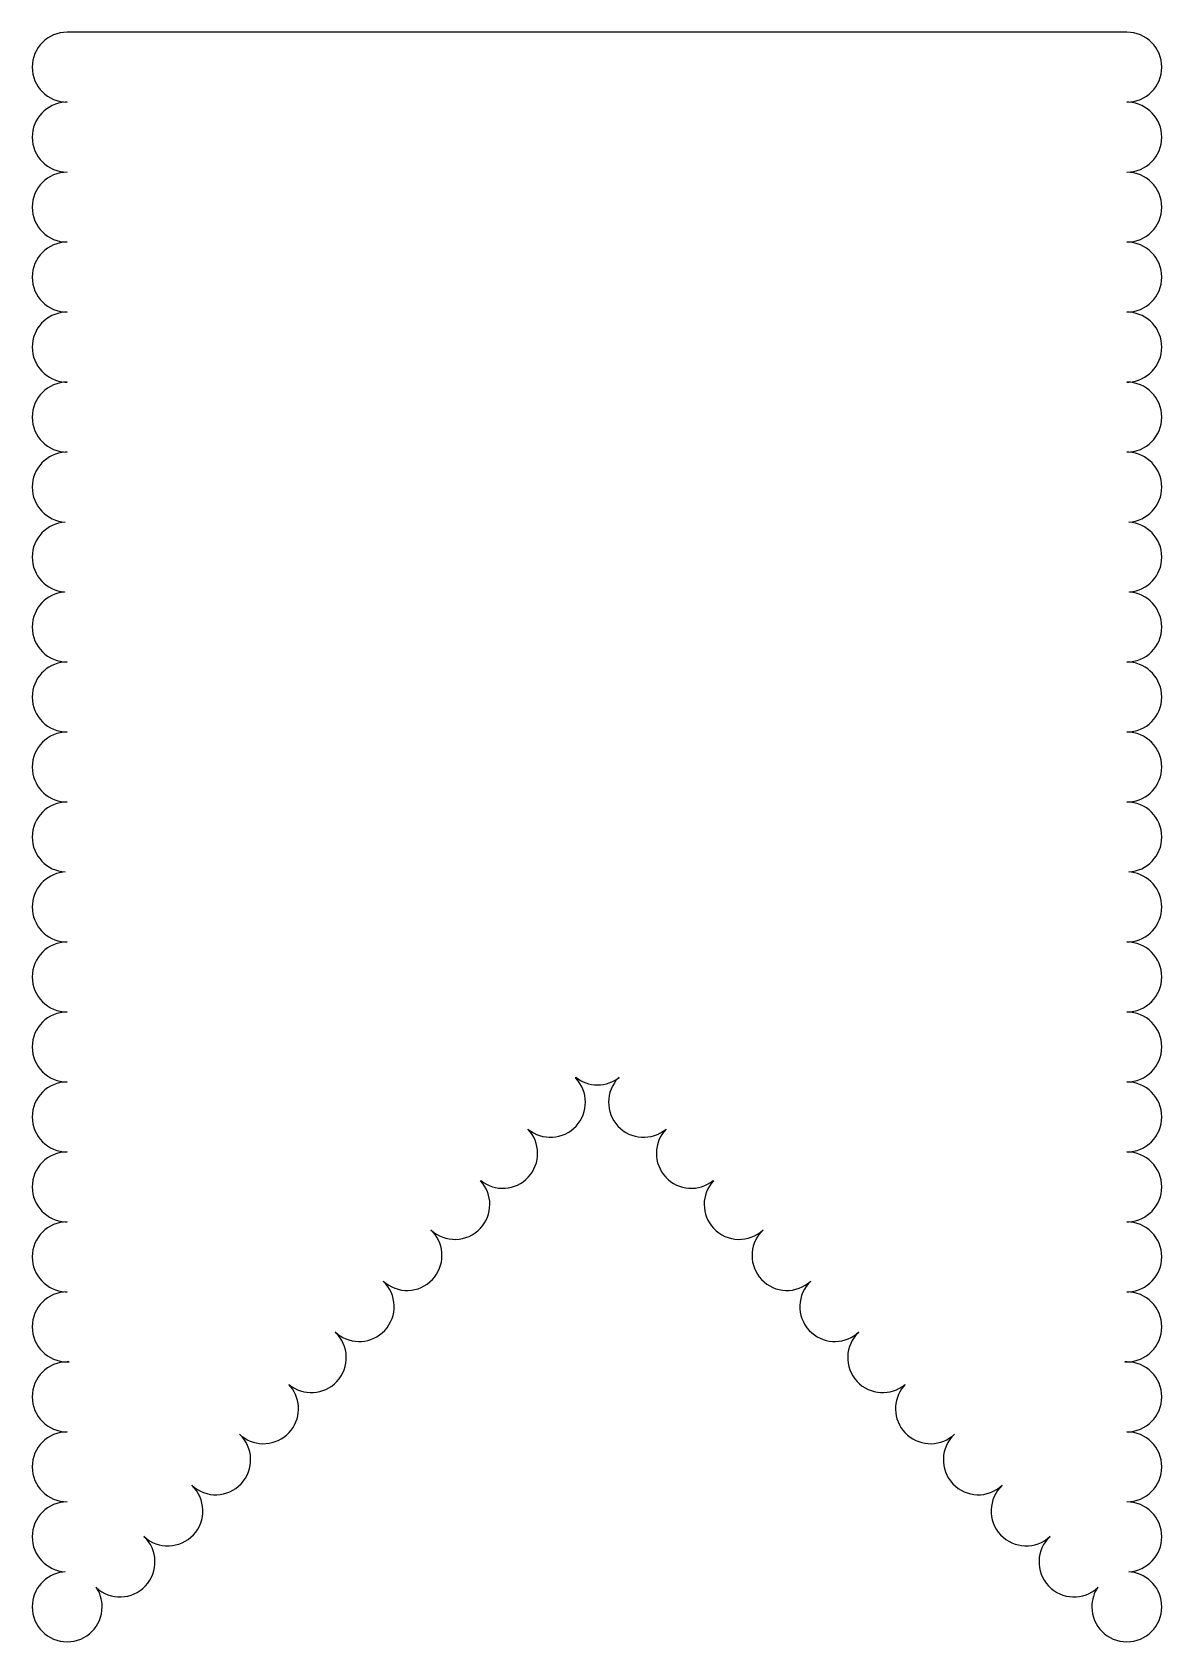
# Model space of a CAD drawing. Header units: centimetres. Extents: x -6 to 6.3, y -8.8 to 8.7.
import ezdxf

# ---------------------------------------------------------------- set-up
doc = ezdxf.new("R2010")
doc.units = ezdxf.units.CM
doc.header["$MEASUREMENT"] = 0
doc.layers.add('Camada 1', color=7, linetype='Continuous')

msp = doc.modelspace()

# ---------------------------------------------------------------- linework, layer by layer
at = {"layer": 'Camada 1'}
msp.add_open_spline([(5.89226, 8.74439), (6.10266, 8.74439), (6.27323, 8.57381), (6.27323, 8.36339), (6.27323, 8.36339), (6.27323, 8.15299), (6.10265, 7.98242), (5.89226, 7.98242), (5.89226, 7.98242), (5.89226, 7.98242), (5.91303, 7.98186), (5.91303, 7.98186), (5.91303, 7.98186), (6.1138, 7.97106), (6.27323, 7.80488), (6.27323, 7.60142), (6.27323, 7.60142), (6.27323, 7.39102), (6.10265, 7.22045), (5.89226, 7.22045), (5.89226, 7.22045), (6.10266, 7.22045), (6.27323, 7.04987), (6.27323, 6.83945), (6.27323, 6.83945), (6.27323, 6.62905), (6.10265, 6.45848), (5.89226, 6.45848), (5.89226, 6.45848), (6.10266, 6.45848), (6.27323, 6.2879), (6.27323, 6.07748), (6.27323, 6.07748), (6.27323, 5.86708), (6.10265, 5.69651), (5.89226, 5.69651), (5.89226, 5.69651), (5.89226, 5.69651), (5.92039, 5.69548), (5.92039, 5.69548), (5.92039, 5.69548), (6.11766, 5.68109), (6.27324, 5.51644), (6.27324, 5.31549), (6.27324, 5.31549), (6.27324, 5.11192), (6.11356, 4.94563), (5.91261, 4.93505), (5.91261, 4.93505), (5.91261, 4.93505), (5.89224, 4.93449), (5.89224, 4.93449), (5.89224, 4.93449), (6.10264, 4.93449), (6.27321, 4.76391), (6.27321, 4.55349), (6.27321, 4.55349), (6.27321, 4.34309), (6.10263, 4.17252), (5.89224, 4.17252), (5.89224, 4.17252), (5.89224, 4.17252), (5.91306, 4.17196), (5.91306, 4.17196), (5.91306, 4.17196), (6.11377, 4.16116), (6.27321, 3.99495), (6.27321, 3.79152), (6.27321, 3.79152), (6.27321, 3.588), (6.11361, 3.42174), (5.91274, 3.41108), (5.91274, 3.41108), (5.91274, 3.41108), (5.91282, 3.41), (5.91282, 3.41), (5.91282, 3.41), (6.11367, 3.39928), (6.27321, 3.23305), (6.27321, 3.02953), (6.27321, 3.02953), (6.27321, 2.829), (6.1183, 2.66467), (5.92161, 2.64967), (5.92161, 2.64967), (5.92161, 2.64967), (5.92182, 2.64742), (5.92182, 2.64742), (5.92182, 2.64742), (6.11841, 2.63234), (6.27321, 2.46803), (6.27321, 2.26756), (6.27321, 2.26756), (6.27321, 2.05716), (6.10263, 1.88659), (5.89224, 1.88659), (5.89224, 1.88659), (5.89224, 1.88659), (5.92354, 1.88532), (5.92354, 1.88532), (5.92354, 1.88532), (6.11931, 1.86939), (6.27324, 1.70548), (6.27324, 1.50559), (6.27324, 1.50559), (6.27324, 1.29519), (6.10266, 1.12462), (5.89227, 1.12462), (5.89227, 1.12462), (6.10267, 1.12462), (6.27324, 0.95404), (6.27324, 0.74362), (6.27324, 0.74362), (6.27324, 0.54304), (6.11825, 0.37868), (5.92148, 0.36376), (5.92148, 0.36376), (5.92148, 0.36376), (5.89227, 0.36265), (5.89227, 0.36265), (5.89227, 0.36265), (6.10267, 0.36265), (6.27324, 0.19207), (6.27324, -0.01835), (6.27324, -0.01835), (6.27324, -0.22184), (6.1137, -0.38811), (5.91285, -0.39879), (5.91285, -0.39879), (5.91285, -0.39879), (5.94079, -0.40239), (5.94079, -0.40239), (5.94079, -0.40239), (6.1283, -0.42623), (6.27324, -0.58635), (6.27324, -0.78035), (6.27324, -0.78035), (6.27324, -0.98082), (6.11835, -1.14516), (5.92174, -1.16019), (5.92174, -1.16019), (5.92174, -1.16019), (5.89227, -1.16133), (5.89227, -1.16133), (5.89227, -1.16133), (6.10267, -1.16133), (6.27324, -1.33191), (6.27324, -1.54233), (6.27324, -1.54233), (6.27324, -1.75273), (6.10266, -1.9233), (5.89227, -1.9233), (5.89227, -1.9233), (6.10267, -1.9233), (6.27324, -2.09388), (6.27324, -2.3043), (6.27324, -2.3043), (6.27324, -2.5147), (6.10266, -2.68527), (5.89227, -2.68527), (5.89227, -2.68527), (6.10267, -2.68527), (6.27324, -2.85585), (6.27324, -3.06627), (6.27324, -3.06627), (6.27324, -3.27667), (6.10266, -3.44724), (5.89227, -3.44724), (5.89227, -3.44724), (6.10267, -3.44724), (6.27324, -3.61782), (6.27324, -3.82824), (6.27324, -3.82824), (6.27324, -4.03152), (6.11404, -4.1976), (5.91351, -4.20863), (5.91351, -4.20863), (5.91351, -4.20863), (5.89224, -4.20921), (5.89224, -4.20921), (5.89224, -4.20921), (6.10264, -4.20921), (6.27321, -4.37979), (6.27321, -4.59021), (6.27321, -4.59021), (6.27321, -4.79354), (6.11393, -4.95967), (5.91332, -4.97063), (5.91332, -4.97063), (5.91332, -4.97063), (5.89221, -4.97119), (5.89221, -4.97119), (5.89221, -4.97119), (6.10261, -4.97119), (6.27318, -5.14177), (6.27318, -5.35219), (6.27318, -5.35219), (6.27318, -5.56259), (6.1026, -5.73316), (5.89221, -5.73316), (5.89221, -5.73316), (5.8843, -5.73316), (5.87644, -5.73292), (5.86864, -5.73247), (5.86864, -5.73247), (5.86864, -5.73247), (5.89221, -5.73316), (5.89221, -5.73316), (5.89221, -5.73316), (6.10261, -5.73316), (6.27318, -5.90374), (6.27318, -6.11416), (6.27318, -6.11416), (6.27318, -6.32456), (6.1026, -6.49513), (5.89221, -6.49513), (5.89221, -6.49513), (6.10261, -6.49513), (6.27318, -6.66571), (6.27318, -6.87613), (6.27318, -6.87613), (6.27318, -7.08653), (6.1026, -7.2571), (5.89221, -7.2571), (5.89221, -7.2571), (6.10261, -7.2571), (6.27318, -7.42768), (6.27318, -7.6381), (6.27318, -7.6381), (6.27318, -7.84149), (6.11385, -8.00762), (5.91316, -8.01852), (5.91316, -8.01852), (5.91316, -8.01852), (5.93951, -8.02199), (5.93951, -8.02199), (5.93951, -8.02199), (6.1276, -8.04533), (6.27318, -8.20569), (6.27318, -8.40011), (6.27318, -8.40011), (6.27318, -8.61051), (6.1026, -8.78108), (5.89221, -8.78108), (5.89221, -8.78108), (5.68179, -8.78108), (5.51121, -8.6105), (5.51121, -8.40011), (5.51121, -8.40011), (5.51121, -8.32121), (5.53521, -8.2479), (5.5763, -8.18709), (5.5763, -8.18709), (5.5763, -8.18709), (5.57686, -8.18963), (5.57686, -8.18963), (5.57686, -8.18963), (5.42327, -8.33346), (5.18218, -8.32557), (5.03833, -8.17198), (5.03833, -8.17198), (4.89448, -8.01839), (4.90239, -7.77727), (5.05595, -7.63345), (5.05595, -7.63345), (4.90239, -7.77728), (4.66127, -7.76939), (4.51742, -7.61583), (4.51742, -7.61583), (4.37357, -7.46224), (4.38148, -7.22115), (4.53504, -7.0773), (4.53504, -7.0773), (4.38148, -7.22118), (4.14036, -7.21327), (3.99651, -7.05968), (3.99651, -7.05968), (3.85268, -6.90612), (3.86057, -6.665), (4.01416, -6.52115), (4.01416, -6.52115), (4.01416, -6.52115), (3.99186, -6.54046), (3.99186, -6.54046), (3.99186, -6.54046), (3.83806, -6.66389), (3.61269, -6.64987), (3.47563, -6.50352), (3.47563, -6.50352), (3.34299, -6.36189), (3.33937, -6.14594), (3.45991, -6.00036), (3.45991, -6.00036), (3.45991, -6.00036), (3.47785, -5.97864), (3.47785, -5.97864), (3.47785, -5.97864), (3.32394, -6.10815), (3.09383, -6.09588), (2.95474, -5.94734), (2.95474, -5.94734), (2.81089, -5.79375), (2.81877, -5.55263), (2.97236, -5.40881), (2.97236, -5.40881), (2.97236, -5.40881), (2.95024, -5.42797), (2.95024, -5.42797), (2.95024, -5.42797), (2.79644, -5.55158), (2.57096, -5.53756), (2.43383, -5.39117), (2.43383, -5.39117), (2.28998, -5.23761), (2.29789, -4.99649), (2.45145, -4.85264), (2.45145, -4.85264), (2.29789, -4.99649), (2.05677, -4.98858), (1.91292, -4.83502), (1.91292, -4.83502), (1.77629, -4.68913), (1.77658, -4.46426), (1.90858, -4.31882), (1.90858, -4.31882), (1.90858, -4.31882), (1.93054, -4.29649), (1.93054, -4.29649), (1.93054, -4.29649), (1.77698, -4.44034), (1.53586, -4.43243), (1.39201, -4.27884), (1.39201, -4.27884), (1.25498, -4.13253), (1.25567, -3.90678), (1.38883, -3.76137), (1.38883, -3.76137), (1.38883, -3.76137), (1.38743, -3.7596), (1.38743, -3.7596), (1.38743, -3.7596), (1.23363, -3.88308), (1.00818, -3.86908), (0.87112, -3.72272), (0.87112, -3.72272), (0.73198, -3.57416), (0.73481, -3.34376), (0.87406, -3.19863), (0.87406, -3.19863), (0.87406, -3.19863), (0.87337, -3.19781), (0.87337, -3.19781), (0.87337, -3.19781), (0.71951, -3.32735), (0.48933, -3.3151), (0.35024, -3.16654), (0.35024, -3.16654), (0.21117, -3.01806), (0.21393, -2.78776), (0.35302, -2.64264), (0.35302, -2.64264), (0.35302, -2.64264), (0.36239, -2.63653), (0.36239, -2.63653), (0.36239, -2.63653), (0.2977, -2.6872), (0.21621, -2.71741), (0.12765, -2.71741), (0.12765, -2.71741), (0.03782, -2.71741), (-0.0447, -2.68635), (-0.10984, -2.63438), (-0.10984, -2.63438), (-0.10984, -2.63438), (-0.10984, -2.64266), (-0.10984, -2.64266), (-0.10984, -2.64266), (0.02928, -2.78776), (0.03203, -3.01805), (-0.10704, -3.16656), (-0.10704, -3.16656), (-0.24616, -3.3151), (-0.47632, -3.32735), (-0.6302, -3.19783), (-0.6302, -3.19783), (-0.6302, -3.19783), (-0.63089, -3.19865), (-0.63089, -3.19865), (-0.63089, -3.19865), (-0.49161, -3.34375), (-0.48881, -3.57415), (-0.62793, -3.72274), (-0.62793, -3.72274), (-0.76498, -3.86908), (-0.99044, -3.8831), (-1.14424, -3.75962), (-1.14424, -3.75962), (-1.14424, -3.75962), (-1.14564, -3.76139), (-1.14564, -3.76139), (-1.14564, -3.76139), (-1.01248, -3.90681), (-1.01179, -4.13252), (-1.14884, -4.27886), (-1.14884, -4.27886), (-1.29269, -4.43245), (-1.53378, -4.44036), (-1.68737, -4.29651), (-1.68737, -4.29651), (-1.68737, -4.29651), (-1.66541, -4.31884), (-1.66541, -4.31884), (-1.66541, -4.31884), (-1.53338, -4.46428), (-1.53312, -4.68915), (-1.66975, -4.83504), (-1.66975, -4.83504), (-1.81358, -4.9886), (-2.05469, -4.99652), (-2.20826, -4.85266), (-2.20826, -4.85266), (-2.0547, -4.99651), (-2.04678, -5.23763), (-2.19064, -5.39119), (-2.19064, -5.39119), (-2.32775, -5.53756), (-2.55325, -5.55161), (-2.70705, -5.42799), (-2.70705, -5.42799), (-2.70705, -5.42799), (-2.72914, -5.40883), (-2.72914, -5.40883), (-2.72914, -5.40883), (-2.57558, -5.55266), (-2.56766, -5.79377), (-2.71152, -5.94736), (-2.71152, -5.94736), (-2.85061, -6.09587), (-3.08072, -6.10815), (-3.23463, -5.97866), (-3.23463, -5.97866), (-3.23463, -5.97866), (-3.21669, -6.00038), (-3.21669, -6.00038), (-3.21669, -6.00038), (-3.09612, -6.14595), (-3.0998, -6.36191), (-3.23241, -6.50354), (-3.23241, -6.50354), (-3.36946, -6.64985), (-3.59484, -6.6639), (-3.74864, -6.54048), (-3.74864, -6.54048), (-3.74864, -6.54048), (-3.77094, -6.52117), (-3.77094, -6.52117), (-3.77094, -6.52117), (-3.61735, -6.66502), (-3.60946, -6.90614), (-3.75329, -7.0597), (-3.75329, -7.0597), (-3.89714, -7.21329), (-4.13823, -7.2212), (-4.29182, -7.07732), (-4.29182, -7.07732), (-4.13826, -7.2212), (-4.13034, -7.46229), (-4.2742, -7.61585), (-4.2742, -7.61585), (-4.41803, -7.76941), (-4.65914, -7.7773), (-4.81273, -7.63347), (-4.81273, -7.63347), (-4.65917, -7.7773), (-4.65125, -8.01841), (-4.79511, -8.172), (-4.79511, -8.172), (-4.93894, -8.32559), (-5.18005, -8.33348), (-5.33362, -8.18965), (-5.33362, -8.18965), (-5.33362, -8.18965), (-5.33306, -8.18711), (-5.33306, -8.18711), (-5.33306, -8.18711), (-5.29197, -8.24791), (-5.268, -8.3212), (-5.268, -8.40013), (-5.268, -8.40013), (-5.268, -8.61053), (-5.43858, -8.7811), (-5.649, -8.7811), (-5.649, -8.7811), (-5.85942, -8.7811), (-6.03, -8.61052), (-6.03, -8.40013), (-6.03, -8.40013), (-6.03, -8.20571), (-5.88443, -8.04535), (-5.69633, -8.02201), (-5.69633, -8.02201), (-5.69633, -8.02201), (-5.66998, -8.01854), (-5.66998, -8.01854), (-5.66998, -8.01854), (-5.87064, -8.00764), (-6.03, -7.84151), (-6.03, -7.63812), (-6.03, -7.63812), (-6.03, -7.4277), (-5.85942, -7.25712), (-5.649, -7.25712), (-5.649, -7.25712), (-5.85942, -7.25712), (-6.03, -7.08654), (-6.03, -6.87615), (-6.03, -6.87615), (-6.03, -6.66573), (-5.85942, -6.49515), (-5.649, -6.49515), (-5.649, -6.49515), (-5.85942, -6.49515), (-6.03, -6.32457), (-6.03, -6.11418), (-6.03, -6.11418), (-6.03, -5.90376), (-5.85942, -5.73318), (-5.649, -5.73318), (-5.649, -5.73318), (-5.649, -5.73318), (-5.62545, -5.73249), (-5.62545, -5.73249), (-5.62545, -5.73249), (-5.63323, -5.73297), (-5.64109, -5.73318), (-5.649, -5.73318), (-5.649, -5.73318), (-5.85942, -5.73318), (-6.03, -5.5626), (-6.03, -5.35221), (-6.03, -5.35221), (-6.03, -5.14179), (-5.85942, -4.97121), (-5.649, -4.97121), (-5.649, -4.97121), (-5.649, -4.97121), (-5.67011, -4.97065), (-5.67011, -4.97065), (-5.67011, -4.97065), (-5.87072, -4.9597), (-6.03, -4.79356), (-6.03, -4.59023), (-6.03, -4.59023), (-6.03, -4.37981), (-5.85942, -4.20923), (-5.649, -4.20923), (-5.649, -4.20923), (-5.649, -4.20923), (-5.67027, -4.20865), (-5.67027, -4.20865), (-5.67027, -4.20865), (-5.8708, -4.19762), (-6.03, -4.03154), (-6.03, -3.82826), (-6.03, -3.82826), (-6.03, -3.61784), (-5.85942, -3.44726), (-5.649, -3.44726), (-5.649, -3.44726), (-5.85942, -3.44726), (-6.03, -3.27668), (-6.03, -3.06629), (-6.03, -3.06629), (-6.03, -2.85587), (-5.85942, -2.68529), (-5.649, -2.68529), (-5.649, -2.68529), (-5.85942, -2.68529), (-6.03, -2.51471), (-6.03, -2.30432), (-6.03, -2.30432), (-6.03, -2.0939), (-5.85942, -1.92332), (-5.649, -1.92332), (-5.649, -1.92332), (-5.85942, -1.92332), (-6.03, -1.75274), (-6.03, -1.54235), (-6.03, -1.54235), (-6.03, -1.33193), (-5.85942, -1.16135), (-5.649, -1.16135), (-5.649, -1.16135), (-5.649, -1.16135), (-5.67847, -1.16021), (-5.67847, -1.16021), (-5.67847, -1.16021), (-5.87511, -1.14518), (-6.03, -0.98085), (-6.03, -0.78037), (-6.03, -0.78037), (-6.03, -0.58638), (-5.88503, -0.42625), (-5.69752, -0.40241), (-5.69752, -0.40241), (-5.69752, -0.40241), (-5.66958, -0.39881), (-5.66958, -0.39881), (-5.66958, -0.39881), (-5.87043, -0.38812), (-6.03, -0.22186), (-6.03, -0.01837), (-6.03, -0.01837), (-6.03, 0.19205), (-5.85942, 0.36263), (-5.649, 0.36263), (-5.649, 0.36263), (-5.649, 0.36263), (-5.67824, 0.36374), (-5.67824, 0.36374), (-5.67824, 0.36374), (-5.87498, 0.37866), (-6.03, 0.54305), (-6.03, 0.7436), (-6.03, 0.7436), (-6.03, 0.95402), (-5.85942, 1.1246), (-5.649, 1.1246), (-5.649, 1.1246), (-5.85942, 1.1246), (-6.03, 1.29518), (-6.03, 1.50557), (-6.03, 1.50557), (-6.03, 1.70546), (-5.87609, 1.86937), (-5.6803, 1.8853), (-5.6803, 1.8853), (-5.6803, 1.8853), (-5.649, 1.88657), (-5.649, 1.88657), (-5.649, 1.88657), (-5.85942, 1.88657), (-6.03, 2.05715), (-6.03, 2.26754), (-6.03, 2.26754), (-6.03, 2.46801), (-5.87517, 2.63232), (-5.67858, 2.6474), (-5.67858, 2.6474), (-5.67858, 2.6474), (-5.67839, 2.64965), (-5.67839, 2.64965), (-5.67839, 2.64965), (-5.87508, 2.66465), (-6.02999, 2.82901), (-6.02999, 3.02951), (-6.02999, 3.02951), (-6.02999, 3.23303), (-5.87042, 3.39927), (-5.66957, 3.40998), (-5.66957, 3.40998), (-5.66957, 3.40998), (-5.66952, 3.41106), (-5.66952, 3.41106), (-5.66952, 3.41106), (-5.87039, 3.42172), (-6.02999, 3.58799), (-6.02999, 3.7915), (-6.02999, 3.7915), (-6.02999, 3.99494), (-5.87055, 4.16115), (-5.66981, 4.17194), (-5.66981, 4.17194), (-5.66981, 4.17194), (-5.64899, 4.1725), (-5.64899, 4.1725), (-5.64899, 4.1725), (-5.85941, 4.1725), (-6.02999, 4.34308), (-6.02999, 4.55347), (-6.02999, 4.55347), (-6.02999, 4.76389), (-5.85941, 4.93447), (-5.64899, 4.93447), (-5.64899, 4.93447), (-5.64899, 4.93447), (-5.66936, 4.93503), (-5.66936, 4.93503), (-5.66936, 4.93503), (-5.87031, 4.94561), (-6.02999, 5.1119), (-6.02999, 5.31547), (-6.02999, 5.31547), (-6.02999, 5.51642), (-5.87441, 5.68104), (-5.67714, 5.69546), (-5.67714, 5.69546), (-5.67714, 5.69546), (-5.64901, 5.69649), (-5.64901, 5.69649), (-5.64901, 5.69649), (-5.85943, 5.69649), (-6.03001, 5.86707), (-6.03001, 6.07746), (-6.03001, 6.07746), (-6.03001, 6.28788), (-5.85943, 6.45846), (-5.64901, 6.45846), (-5.64901, 6.45846), (-5.85943, 6.45846), (-6.03001, 6.62904), (-6.03001, 6.83943), (-6.03001, 6.83943), (-6.03001, 7.04985), (-5.85943, 7.22043), (-5.64901, 7.22043), (-5.64901, 7.22043), (-5.85943, 7.22043), (-6.03001, 7.39101), (-6.03001, 7.6014), (-6.03001, 7.6014), (-6.03001, 7.80484), (-5.87055, 7.97105), (-5.66981, 7.98184), (-5.66981, 7.98184), (-5.66981, 7.98184), (-5.64901, 7.9824), (-5.64901, 7.9824), (-5.64901, 7.9824), (-5.85943, 7.9824), (-6.03001, 8.15298), (-6.03001, 8.36337), (-6.03001, 8.36337), (-6.03001, 8.57379), (-5.85943, 8.74437), (-5.64901, 8.74437), (-5.64901, 8.74437), (-5.64901, 8.74437), (5.89226, 8.74436), (5.89226, 8.74436), (5.89226, 8.74436), (5.89226, 8.74436), (5.89226, 8.74439), (5.89226, 8.74439)], degree=3, knots=[0, 0, 0, 0, 0.00534759, 0.00534759, 0.00534759, 0.00534759, 0.01069519, 0.01069519, 0.01069519, 0.01069519, 0.01604278, 0.01604278, 0.01604278, 0.01604278, 0.02139037, 0.02139037, 0.02139037, 0.02139037, 0.02673797, 0.02673797, 0.02673797, 0.02673797, 0.03208556, 0.03208556, 0.03208556, 0.03208556, 0.03743316, 0.03743316, 0.03743316, 0.03743316, 0.04278075, 0.04278075, 0.04278075, 0.04278075, 0.04812834, 0.04812834, 0.04812834, 0.04812834, 0.05347594, 0.05347594, 0.05347594, 0.05347594, 0.05882353, 0.05882353, 0.05882353, 0.05882353, 0.06417112, 0.06417112, 0.06417112, 0.06417112, 0.06951872, 0.06951872, 0.06951872, 0.06951872, 0.07486631, 0.07486631, 0.07486631, 0.07486631, 0.0802139, 0.0802139, 0.0802139, 0.0802139, 0.0855615, 0.0855615, 0.0855615, 0.0855615, 0.09090909, 0.09090909, 0.09090909, 0.09090909, 0.09625668, 0.09625668, 0.09625668, 0.09625668, 0.10160428, 0.10160428, 0.10160428, 0.10160428, 0.10695187, 0.10695187, 0.10695187, 0.10695187, 0.11229947, 0.11229947, 0.11229947, 0.11229947, 0.11764706, 0.11764706, 0.11764706, 0.11764706, 0.12299465, 0.12299465, 0.12299465, 0.12299465, 0.12834225, 0.12834225, 0.12834225, 0.12834225, 0.13368984, 0.13368984, 0.13368984, 0.13368984, 0.13903743, 0.13903743, 0.13903743, 0.13903743, 0.14438503, 0.14438503, 0.14438503, 0.14438503, 0.14973262, 0.14973262, 0.14973262, 0.14973262, 0.15508021, 0.15508021, 0.15508021, 0.15508021, 0.16042781, 0.16042781, 0.16042781, 0.16042781, 0.1657754, 0.1657754, 0.1657754, 0.1657754, 0.17112299, 0.17112299, 0.17112299, 0.17112299, 0.17647059, 0.17647059, 0.17647059, 0.17647059, 0.18181818, 0.18181818, 0.18181818, 0.18181818, 0.18716578, 0.18716578, 0.18716578, 0.18716578, 0.19251337, 0.19251337, 0.19251337, 0.19251337, 0.19786096, 0.19786096, 0.19786096, 0.19786096, 0.20320856, 0.20320856, 0.20320856, 0.20320856, 0.20855615, 0.20855615, 0.20855615, 0.20855615, 0.21390374, 0.21390374, 0.21390374, 0.21390374, 0.21925134, 0.21925134, 0.21925134, 0.21925134, 0.22459893, 0.22459893, 0.22459893, 0.22459893, 0.22994652, 0.22994652, 0.22994652, 0.22994652, 0.23529412, 0.23529412, 0.23529412, 0.23529412, 0.24064171, 0.24064171, 0.24064171, 0.24064171, 0.2459893, 0.2459893, 0.2459893, 0.2459893, 0.2513369, 0.2513369, 0.2513369, 0.2513369, 0.25668449, 0.25668449, 0.25668449, 0.25668449, 0.26203209, 0.26203209, 0.26203209, 0.26203209, 0.26737968, 0.26737968, 0.26737968, 0.26737968, 0.27272727, 0.27272727, 0.27272727, 0.27272727, 0.27807487, 0.27807487, 0.27807487, 0.27807487, 0.28342246, 0.28342246, 0.28342246, 0.28342246, 0.28877005, 0.28877005, 0.28877005, 0.28877005, 0.29411765, 0.29411765, 0.29411765, 0.29411765, 0.29946524, 0.29946524, 0.29946524, 0.29946524, 0.30481283, 0.30481283, 0.30481283, 0.30481283, 0.31016043, 0.31016043, 0.31016043, 0.31016043, 0.31550802, 0.31550802, 0.31550802, 0.31550802, 0.32085561, 0.32085561, 0.32085561, 0.32085561, 0.32620321, 0.32620321, 0.32620321, 0.32620321, 0.3315508, 0.3315508, 0.3315508, 0.3315508, 0.3368984, 0.3368984, 0.3368984, 0.3368984, 0.34224599, 0.34224599, 0.34224599, 0.34224599, 0.34759358, 0.34759358, 0.34759358, 0.34759358, 0.35294118, 0.35294118, 0.35294118, 0.35294118, 0.35828877, 0.35828877, 0.35828877, 0.35828877, 0.36363636, 0.36363636, 0.36363636, 0.36363636, 0.36898396, 0.36898396, 0.36898396, 0.36898396, 0.37433155, 0.37433155, 0.37433155, 0.37433155, 0.37967914, 0.37967914, 0.37967914, 0.37967914, 0.38502674, 0.38502674, 0.38502674, 0.38502674, 0.39037433, 0.39037433, 0.39037433, 0.39037433, 0.39572193, 0.39572193, 0.39572193, 0.39572193, 0.40106952, 0.40106952, 0.40106952, 0.40106952, 0.40641711, 0.40641711, 0.40641711, 0.40641711, 0.41176471, 0.41176471, 0.41176471, 0.41176471, 0.4171123, 0.4171123, 0.4171123, 0.4171123, 0.42245989, 0.42245989, 0.42245989, 0.42245989, 0.42780749, 0.42780749, 0.42780749, 0.42780749, 0.43315508, 0.43315508, 0.43315508, 0.43315508, 0.43850267, 0.43850267, 0.43850267, 0.43850267, 0.44385027, 0.44385027, 0.44385027, 0.44385027, 0.44919786, 0.44919786, 0.44919786, 0.44919786, 0.45454545, 0.45454545, 0.45454545, 0.45454545, 0.45989305, 0.45989305, 0.45989305, 0.45989305, 0.46524064, 0.46524064, 0.46524064, 0.46524064, 0.47058824, 0.47058824, 0.47058824, 0.47058824, 0.47593583, 0.47593583, 0.47593583, 0.47593583, 0.48128342, 0.48128342, 0.48128342, 0.48128342, 0.48663102, 0.48663102, 0.48663102, 0.48663102, 0.49197861, 0.49197861, 0.49197861, 0.49197861, 0.4973262, 0.4973262, 0.4973262, 0.4973262, 0.5026738, 0.5026738, 0.5026738, 0.5026738, 0.50802139, 0.50802139, 0.50802139, 0.50802139, 0.51336898, 0.51336898, 0.51336898, 0.51336898, 0.51871658, 0.51871658, 0.51871658, 0.51871658, 0.52406417, 0.52406417, 0.52406417, 0.52406417, 0.52941176, 0.52941176, 0.52941176, 0.52941176, 0.53475936, 0.53475936, 0.53475936, 0.53475936, 0.54010695, 0.54010695, 0.54010695, 0.54010695, 0.54545455, 0.54545455, 0.54545455, 0.54545455, 0.55080214, 0.55080214, 0.55080214, 0.55080214, 0.55614973, 0.55614973, 0.55614973, 0.55614973, 0.56149733, 0.56149733, 0.56149733, 0.56149733, 0.56684492, 0.56684492, 0.56684492, 0.56684492, 0.57219251, 0.57219251, 0.57219251, 0.57219251, 0.57754011, 0.57754011, 0.57754011, 0.57754011, 0.5828877, 0.5828877, 0.5828877, 0.5828877, 0.58823529, 0.58823529, 0.58823529, 0.58823529, 0.59358289, 0.59358289, 0.59358289, 0.59358289, 0.59893048, 0.59893048, 0.59893048, 0.59893048, 0.60427807, 0.60427807, 0.60427807, 0.60427807, 0.60962567, 0.60962567, 0.60962567, 0.60962567, 0.61497326, 0.61497326, 0.61497326, 0.61497326, 0.62032086, 0.62032086, 0.62032086, 0.62032086, 0.62566845, 0.62566845, 0.62566845, 0.62566845, 0.63101604, 0.63101604, 0.63101604, 0.63101604, 0.63636364, 0.63636364, 0.63636364, 0.63636364, 0.64171123, 0.64171123, 0.64171123, 0.64171123, 0.64705882, 0.64705882, 0.64705882, 0.64705882, 0.65240642, 0.65240642, 0.65240642, 0.65240642, 0.65775401, 0.65775401, 0.65775401, 0.65775401, 0.6631016, 0.6631016, 0.6631016, 0.6631016, 0.6684492, 0.6684492, 0.6684492, 0.6684492, 0.67379679, 0.67379679, 0.67379679, 0.67379679, 0.67914439, 0.67914439, 0.67914439, 0.67914439, 0.68449198, 0.68449198, 0.68449198, 0.68449198, 0.68983957, 0.68983957, 0.68983957, 0.68983957, 0.69518717, 0.69518717, 0.69518717, 0.69518717, 0.70053476, 0.70053476, 0.70053476, 0.70053476, 0.70588235, 0.70588235, 0.70588235, 0.70588235, 0.71122995, 0.71122995, 0.71122995, 0.71122995, 0.71657754, 0.71657754, 0.71657754, 0.71657754, 0.72192513, 0.72192513, 0.72192513, 0.72192513, 0.72727273, 0.72727273, 0.72727273, 0.72727273, 0.73262032, 0.73262032, 0.73262032, 0.73262032, 0.73796791, 0.73796791, 0.73796791, 0.73796791, 0.74331551, 0.74331551, 0.74331551, 0.74331551, 0.7486631, 0.7486631, 0.7486631, 0.7486631, 0.7540107, 0.7540107, 0.7540107, 0.7540107, 0.75935829, 0.75935829, 0.75935829, 0.75935829, 0.76470588, 0.76470588, 0.76470588, 0.76470588, 0.77005348, 0.77005348, 0.77005348, 0.77005348, 0.77540107, 0.77540107, 0.77540107, 0.77540107, 0.78074866, 0.78074866, 0.78074866, 0.78074866, 0.78609626, 0.78609626, 0.78609626, 0.78609626, 0.79144385, 0.79144385, 0.79144385, 0.79144385, 0.79679144, 0.79679144, 0.79679144, 0.79679144, 0.80213904, 0.80213904, 0.80213904, 0.80213904, 0.80748663, 0.80748663, 0.80748663, 0.80748663, 0.81283422, 0.81283422, 0.81283422, 0.81283422, 0.81818182, 0.81818182, 0.81818182, 0.81818182, 0.82352941, 0.82352941, 0.82352941, 0.82352941, 0.82887701, 0.82887701, 0.82887701, 0.82887701, 0.8342246, 0.8342246, 0.8342246, 0.8342246, 0.83957219, 0.83957219, 0.83957219, 0.83957219, 0.84491979, 0.84491979, 0.84491979, 0.84491979, 0.85026738, 0.85026738, 0.85026738, 0.85026738, 0.85561497, 0.85561497, 0.85561497, 0.85561497, 0.86096257, 0.86096257, 0.86096257, 0.86096257, 0.86631016, 0.86631016, 0.86631016, 0.86631016, 0.87165775, 0.87165775, 0.87165775, 0.87165775, 0.87700535, 0.87700535, 0.87700535, 0.87700535, 0.88235294, 0.88235294, 0.88235294, 0.88235294, 0.88770053, 0.88770053, 0.88770053, 0.88770053, 0.89304813, 0.89304813, 0.89304813, 0.89304813, 0.89839572, 0.89839572, 0.89839572, 0.89839572, 0.90374332, 0.90374332, 0.90374332, 0.90374332, 0.90909091, 0.90909091, 0.90909091, 0.90909091, 0.9144385, 0.9144385, 0.9144385, 0.9144385, 0.9197861, 0.9197861, 0.9197861, 0.9197861, 0.92513369, 0.92513369, 0.92513369, 0.92513369, 0.93048128, 0.93048128, 0.93048128, 0.93048128, 0.93582888, 0.93582888, 0.93582888, 0.93582888, 0.94117647, 0.94117647, 0.94117647, 0.94117647, 0.94652406, 0.94652406, 0.94652406, 0.94652406, 0.95187166, 0.95187166, 0.95187166, 0.95187166, 0.95721925, 0.95721925, 0.95721925, 0.95721925, 0.96256684, 0.96256684, 0.96256684, 0.96256684, 0.96791444, 0.96791444, 0.96791444, 0.96791444, 0.97326203, 0.97326203, 0.97326203, 0.97326203, 0.97860963, 0.97860963, 0.97860963, 0.97860963, 0.98395722, 0.98395722, 0.98395722, 0.98395722, 0.98930481, 0.98930481, 0.98930481, 0.98930481, 1, 1, 1, 1], dxfattribs=at)

doc.saveas('drawing.dxf')
